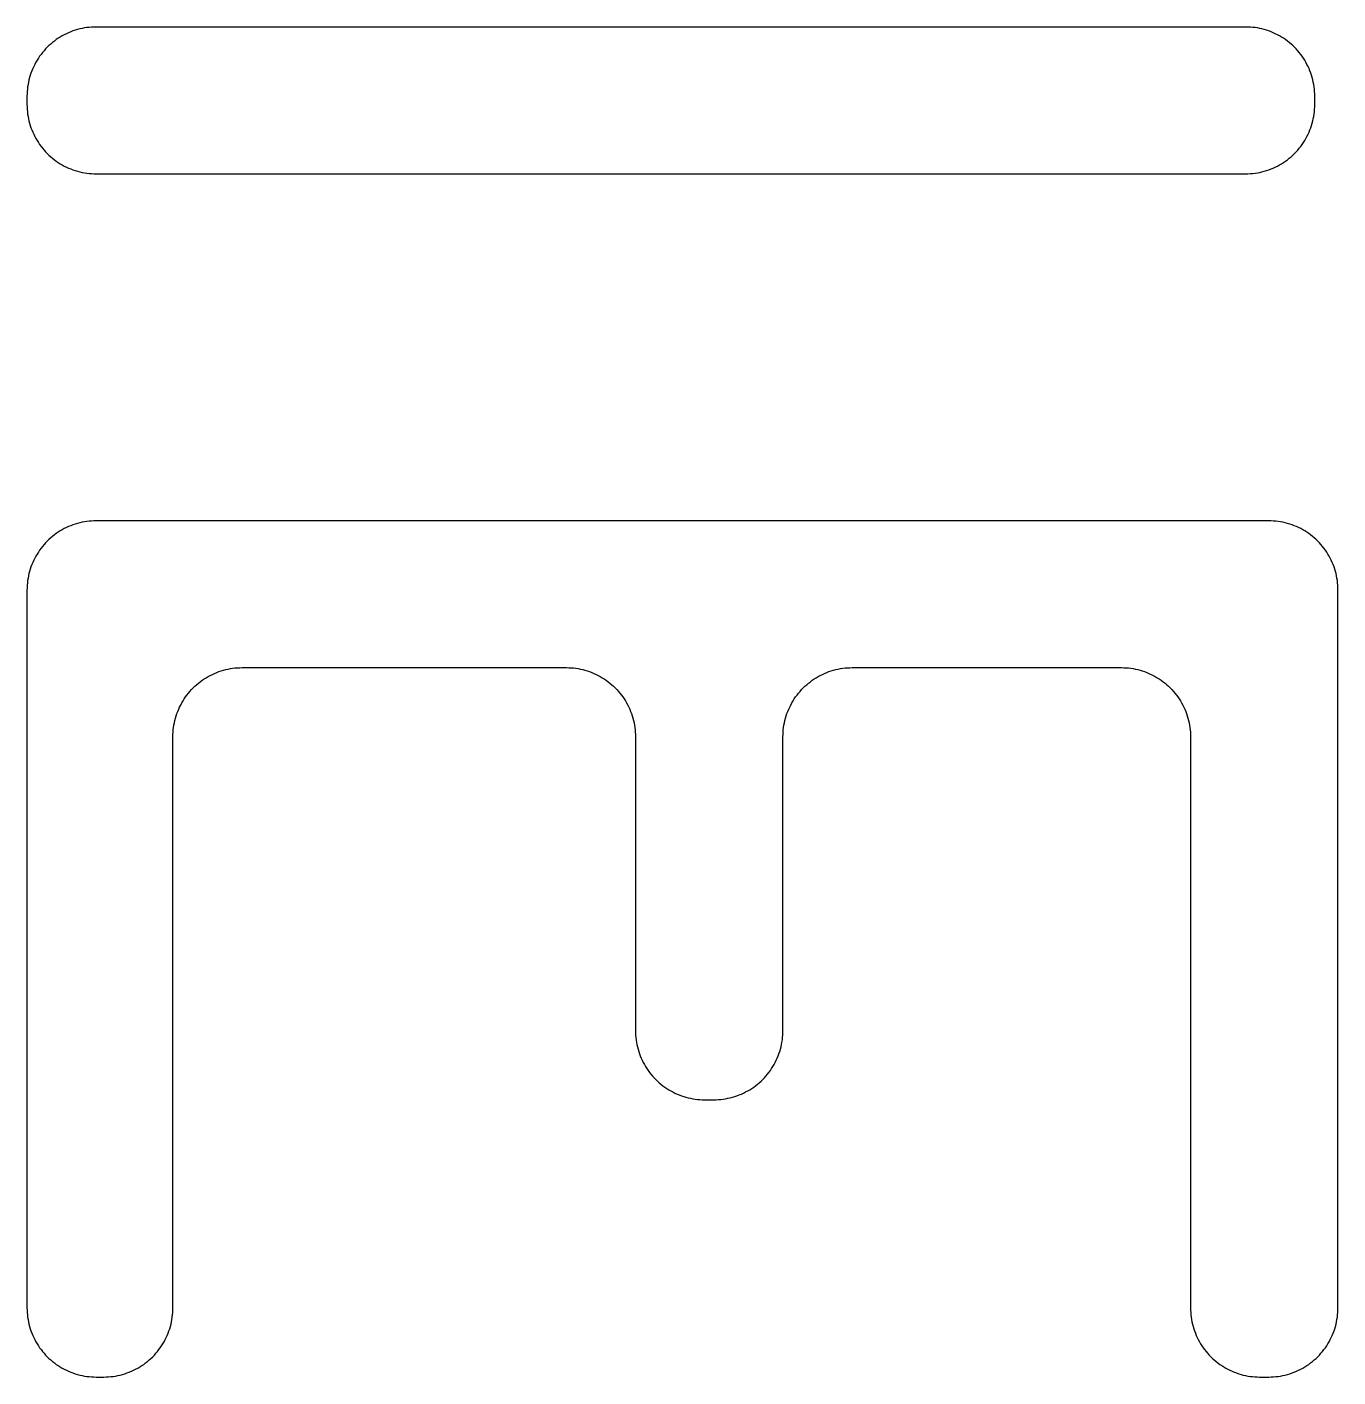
# Model space of a CAD drawing. Header units: millimetres. Extents: x 1287 to 5317, y -239 to 2577.
# Drawn here: x 3346.91 to 3372.66, y 764.69 to 791.2 of the extents above; entities that cross this region are included whole.
import ezdxf

# ---------------------------------------------------------------- set-up
doc = ezdxf.new("R2010")
doc.units = ezdxf.units.MM
doc.header["$MEASUREMENT"] = 0
doc.layers.add('Utwórz2D linie widoczne', color=7, linetype='Continuous', true_color=0x000000)

msp = doc.modelspace()

# ---------------------------------------------------------------- linework, layer by layer
at = {"layer": 'Utwórz2D linie widoczne'}
for p, q in [((3347.642, 791.049), (3347.602, 791.027)), ((3347.684, 791.07), (3347.642, 791.049)), ((3347.726, 791.089), (3347.684, 791.07)), ((3347.769, 791.107), (3347.726, 791.089)), ((3347.812, 791.123), (3347.769, 791.107)), ((3347.856, 791.138), (3347.812, 791.123)), ((3347.901, 791.151), (3347.856, 791.138)), ((3347.946, 791.163), (3347.901, 791.151)), ((3347.991, 791.173), (3347.946, 791.163)), ((3348.036, 791.182), (3347.991, 791.173)), ((3348.082, 791.189), (3348.036, 791.182)), ((3348.128, 791.194), (3348.082, 791.189)), ((3348.175, 791.198), (3348.128, 791.194)), ((3348.221, 791.201), (3348.175, 791.198)), ((3348.267, 791.201), (3348.221, 791.201)), ((3370.847, 791.201), (3348.267, 791.201)), ((3370.894, 791.201), (3370.847, 791.201)), ((3370.94, 791.198), (3370.894, 791.201)), ((3370.986, 791.194), (3370.94, 791.198)), ((3371.032, 791.189), (3370.986, 791.194)), ((3371.078, 791.182), (3371.032, 791.189)), ((3371.124, 791.173), (3371.078, 791.182)), ((3371.169, 791.163), (3371.124, 791.173)), ((3371.214, 791.151), (3371.169, 791.163)), ((3371.258, 791.138), (3371.214, 791.151)), ((3371.302, 791.123), (3371.258, 791.138)), ((3371.346, 791.107), (3371.302, 791.123)), ((3371.389, 791.089), (3371.346, 791.107)), ((3371.431, 791.07), (3371.389, 791.089)), ((3371.472, 791.049), (3371.431, 791.07)), ((3371.513, 791.027), (3371.472, 791.049)), ((3347.275, 790.77), (3347.244, 790.736)), ((3347.307, 790.804), (3347.275, 790.77)), ((3347.34, 790.836), (3347.307, 790.804)), ((3347.375, 790.867), (3347.34, 790.836)), ((3347.41, 790.897), (3347.375, 790.867)), ((3347.447, 790.925), (3347.41, 790.897)), ((3347.484, 790.953), (3347.447, 790.925)), ((3347.522, 790.979), (3347.484, 790.953)), ((3347.562, 791.004), (3347.522, 790.979)), ((3347.602, 791.027), (3347.562, 791.004)), ((3371.553, 791.004), (3371.513, 791.027)), ((3371.592, 790.979), (3371.553, 791.004)), ((3371.631, 790.953), (3371.592, 790.979)), ((3371.668, 790.925), (3371.631, 790.953)), ((3371.705, 790.897), (3371.668, 790.925)), ((3371.74, 790.867), (3371.705, 790.897)), ((3371.774, 790.836), (3371.74, 790.867)), ((3371.808, 790.804), (3371.774, 790.836)), ((3371.84, 790.77), (3371.808, 790.804)), ((3371.871, 790.736), (3371.84, 790.77)), ((3347.083, 790.509), (3347.061, 790.468)), ((3347.107, 790.549), (3347.083, 790.509)), ((3347.132, 790.588), (3347.107, 790.549)), ((3347.158, 790.627), (3347.132, 790.588)), ((3347.185, 790.664), (3347.158, 790.627)), ((3347.214, 790.7), (3347.185, 790.664)), ((3347.244, 790.736), (3347.214, 790.7)), ((3371.901, 790.7), (3371.871, 790.736)), ((3371.93, 790.664), (3371.901, 790.7)), ((3371.957, 790.627), (3371.93, 790.664)), ((3371.983, 790.588), (3371.957, 790.627)), ((3372.008, 790.549), (3371.983, 790.588)), ((3372.031, 790.509), (3372.008, 790.549)), ((3372.053, 790.468), (3372.031, 790.509)), ((3346.973, 790.254), (3346.959, 790.21)), ((3346.987, 790.298), (3346.973, 790.254)), ((3347.004, 790.342), (3346.987, 790.298)), ((3347.021, 790.384), (3347.004, 790.342)), ((3347.041, 790.427), (3347.021, 790.384)), ((3347.061, 790.468), (3347.041, 790.427)), ((3372.074, 790.427), (3372.053, 790.468)), ((3372.093, 790.384), (3372.074, 790.427)), ((3372.111, 790.342), (3372.093, 790.384)), ((3372.127, 790.298), (3372.111, 790.342)), ((3372.142, 790.254), (3372.127, 790.298)), ((3372.155, 790.21), (3372.142, 790.254)), ((3346.916, 789.982), (3346.912, 789.936)), ((3346.922, 790.028), (3346.916, 789.982)), ((3346.929, 790.074), (3346.922, 790.028)), ((3346.937, 790.12), (3346.929, 790.074)), ((3346.948, 790.165), (3346.937, 790.12)), ((3346.959, 790.21), (3346.948, 790.165)), ((3372.167, 790.165), (3372.155, 790.21)), ((3372.177, 790.12), (3372.167, 790.165)), ((3372.186, 790.074), (3372.177, 790.12)), ((3372.193, 790.028), (3372.186, 790.074)), ((3372.198, 789.982), (3372.193, 790.028)), ((3372.202, 789.936), (3372.198, 789.982)), ((3346.91, 789.89), (3346.909, 789.843)), ((3346.909, 789.843), (3346.909, 789.677)), ((3346.912, 789.936), (3346.91, 789.89)), ((3372.205, 789.89), (3372.202, 789.936)), ((3372.206, 789.843), (3372.205, 789.89)), ((3372.206, 789.677), (3372.206, 789.843)), ((3346.909, 789.677), (3346.91, 789.631)), ((3346.91, 789.631), (3346.912, 789.584)), ((3346.912, 789.584), (3346.916, 789.538)), ((3346.916, 789.538), (3346.922, 789.492)), ((3346.922, 789.492), (3346.929, 789.446)), ((3346.929, 789.446), (3346.937, 789.401)), ((3372.177, 789.401), (3372.186, 789.446)), ((3372.186, 789.446), (3372.193, 789.492)), ((3372.193, 789.492), (3372.198, 789.538)), ((3372.198, 789.538), (3372.202, 789.584)), ((3372.202, 789.584), (3372.205, 789.631)), ((3372.205, 789.631), (3372.206, 789.677)), ((3346.937, 789.401), (3346.948, 789.356)), ((3346.948, 789.356), (3346.959, 789.311)), ((3346.959, 789.311), (3346.973, 789.266)), ((3346.973, 789.266), (3346.987, 789.222)), ((3346.987, 789.222), (3347.004, 789.179)), ((3347.004, 789.179), (3347.021, 789.136)), ((3372.093, 789.136), (3372.111, 789.179)), ((3372.111, 789.179), (3372.127, 789.222)), ((3372.127, 789.222), (3372.142, 789.266)), ((3372.142, 789.266), (3372.155, 789.311)), ((3372.155, 789.311), (3372.167, 789.356)), ((3372.167, 789.356), (3372.177, 789.401)), ((3347.021, 789.136), (3347.041, 789.094)), ((3347.041, 789.094), (3347.061, 789.052)), ((3347.061, 789.052), (3347.083, 789.012)), ((3347.083, 789.012), (3347.107, 788.971)), ((3347.107, 788.971), (3347.132, 788.932)), ((3347.132, 788.932), (3347.158, 788.894)), ((3371.957, 788.894), (3371.983, 788.932)), ((3371.983, 788.932), (3372.008, 788.971)), ((3372.008, 788.971), (3372.031, 789.012)), ((3372.031, 789.012), (3372.053, 789.052)), ((3372.053, 789.052), (3372.074, 789.094)), ((3372.074, 789.094), (3372.093, 789.136)), ((3347.158, 788.894), (3347.185, 788.857)), ((3347.185, 788.857), (3347.214, 788.82)), ((3347.214, 788.82), (3347.244, 788.785)), ((3347.244, 788.785), (3347.275, 788.75)), ((3347.275, 788.75), (3347.307, 788.717)), ((3347.307, 788.717), (3347.34, 788.685)), ((3347.34, 788.685), (3347.375, 788.653)), ((3347.375, 788.653), (3347.41, 788.624)), ((3371.705, 788.624), (3371.74, 788.653)), ((3371.74, 788.653), (3371.774, 788.685)), ((3371.774, 788.685), (3371.808, 788.717)), ((3371.808, 788.717), (3371.84, 788.75)), ((3371.84, 788.75), (3371.871, 788.785)), ((3371.871, 788.785), (3371.901, 788.82)), ((3371.901, 788.82), (3371.93, 788.857)), ((3371.93, 788.857), (3371.957, 788.894)), ((3347.41, 788.624), (3347.447, 788.595)), ((3347.447, 788.595), (3347.484, 788.568)), ((3347.484, 788.568), (3347.522, 788.541)), ((3347.522, 788.541), (3347.562, 788.517)), ((3347.562, 788.517), (3347.602, 788.493)), ((3347.602, 788.493), (3347.642, 788.471)), ((3347.642, 788.471), (3347.684, 788.451)), ((3347.684, 788.451), (3347.726, 788.431)), ((3347.726, 788.431), (3347.769, 788.414)), ((3347.769, 788.414), (3347.812, 788.397)), ((3347.812, 788.397), (3347.856, 788.383)), ((3347.856, 788.383), (3347.901, 788.369)), ((3371.214, 788.369), (3371.258, 788.383)), ((3371.258, 788.383), (3371.302, 788.397)), ((3371.302, 788.397), (3371.346, 788.414)), ((3371.346, 788.414), (3371.389, 788.431)), ((3371.389, 788.431), (3371.431, 788.451)), ((3371.431, 788.451), (3371.472, 788.471)), ((3371.472, 788.471), (3371.513, 788.493)), ((3371.513, 788.493), (3371.553, 788.517)), ((3371.553, 788.517), (3371.592, 788.541)), ((3371.592, 788.541), (3371.631, 788.568)), ((3371.631, 788.568), (3371.668, 788.595)), ((3371.668, 788.595), (3371.705, 788.624)), ((3347.901, 788.369), (3347.946, 788.358)), ((3347.946, 788.358), (3347.991, 788.347)), ((3347.991, 788.347), (3348.036, 788.339)), ((3348.036, 788.339), (3348.082, 788.332)), ((3348.082, 788.332), (3348.128, 788.326)), ((3348.128, 788.326), (3348.175, 788.322)), ((3348.175, 788.322), (3348.221, 788.32)), ((3348.221, 788.32), (3348.267, 788.319)), ((3348.267, 788.319), (3370.847, 788.319)), ((3370.847, 788.319), (3370.894, 788.32)), ((3370.894, 788.32), (3370.94, 788.322)), ((3370.94, 788.322), (3370.986, 788.326)), ((3370.986, 788.326), (3371.032, 788.332)), ((3371.032, 788.332), (3371.078, 788.339)), ((3371.078, 788.339), (3371.124, 788.347)), ((3371.124, 788.347), (3371.169, 788.358)), ((3371.169, 788.358), (3371.214, 788.369)), ((3348.082, 781.491), (3348.036, 781.484)), ((3348.128, 781.497), (3348.082, 781.491)), ((3348.175, 781.501), (3348.128, 781.497)), ((3348.221, 781.503), (3348.175, 781.501)), ((3348.267, 781.504), (3348.221, 781.503)), ((3371.304, 781.504), (3348.267, 781.504)), ((3371.35, 781.503), (3371.304, 781.504)), ((3371.397, 781.501), (3371.35, 781.503)), ((3371.443, 781.497), (3371.397, 781.501)), ((3371.489, 781.491), (3371.443, 781.497)), ((3371.535, 781.484), (3371.489, 781.491)), ((3347.447, 781.228), (3347.41, 781.199)), ((3347.484, 781.255), (3347.447, 781.228)), ((3347.522, 781.282), (3347.484, 781.255)), ((3347.562, 781.306), (3347.522, 781.282)), ((3347.602, 781.33), (3347.562, 781.306)), ((3347.642, 781.352), (3347.602, 781.33)), ((3347.684, 781.372), (3347.642, 781.352)), ((3347.726, 781.392), (3347.684, 781.372)), ((3347.769, 781.409), (3347.726, 781.392)), ((3347.812, 781.426), (3347.769, 781.409)), ((3347.856, 781.44), (3347.812, 781.426)), ((3347.901, 781.454), (3347.856, 781.44)), ((3347.946, 781.465), (3347.901, 781.454)), ((3347.991, 781.476), (3347.946, 781.465)), ((3348.036, 781.484), (3347.991, 781.476)), ((3371.58, 781.476), (3371.535, 781.484)), ((3371.626, 781.465), (3371.58, 781.476)), ((3371.67, 781.454), (3371.626, 781.465)), ((3371.715, 781.44), (3371.67, 781.454)), ((3371.759, 781.426), (3371.715, 781.44)), ((3371.802, 781.409), (3371.759, 781.426)), ((3371.845, 781.392), (3371.802, 781.409)), ((3371.887, 781.372), (3371.845, 781.392)), ((3371.929, 781.352), (3371.887, 781.372)), ((3371.97, 781.33), (3371.929, 781.352)), ((3372.01, 781.306), (3371.97, 781.33)), ((3372.049, 781.282), (3372.01, 781.306)), ((3372.087, 781.255), (3372.049, 781.282)), ((3372.125, 781.228), (3372.087, 781.255)), ((3372.161, 781.199), (3372.125, 781.228)), ((3347.185, 780.967), (3347.158, 780.929)), ((3347.214, 781.003), (3347.185, 780.967)), ((3347.244, 781.038), (3347.214, 781.003)), ((3347.275, 781.073), (3347.244, 781.038)), ((3347.307, 781.106), (3347.275, 781.073)), ((3347.34, 781.138), (3347.307, 781.106)), ((3347.375, 781.17), (3347.34, 781.138)), ((3347.41, 781.199), (3347.375, 781.17)), ((3372.197, 781.17), (3372.161, 781.199)), ((3372.231, 781.138), (3372.197, 781.17)), ((3372.264, 781.106), (3372.231, 781.138)), ((3372.297, 781.073), (3372.264, 781.106)), ((3372.328, 781.038), (3372.297, 781.073)), ((3372.358, 781.003), (3372.328, 781.038)), ((3372.386, 780.967), (3372.358, 781.003)), ((3372.414, 780.929), (3372.386, 780.967)), ((3347.041, 780.729), (3347.021, 780.687)), ((3347.061, 780.771), (3347.041, 780.729)), ((3347.083, 780.812), (3347.061, 780.771)), ((3347.107, 780.852), (3347.083, 780.812)), ((3347.132, 780.891), (3347.107, 780.852)), ((3347.158, 780.929), (3347.132, 780.891)), ((3372.44, 780.891), (3372.414, 780.929)), ((3372.464, 780.852), (3372.44, 780.891)), ((3372.488, 780.812), (3372.464, 780.852)), ((3372.51, 780.771), (3372.488, 780.812)), ((3372.531, 780.729), (3372.51, 780.771)), ((3372.55, 780.687), (3372.531, 780.729)), ((3346.948, 780.467), (3346.937, 780.422)), ((3346.959, 780.512), (3346.948, 780.467)), ((3346.973, 780.557), (3346.959, 780.512)), ((3346.987, 780.601), (3346.973, 780.557)), ((3347.004, 780.644), (3346.987, 780.601)), ((3347.021, 780.687), (3347.004, 780.644)), ((3372.568, 780.644), (3372.55, 780.687)), ((3372.584, 780.601), (3372.568, 780.644)), ((3372.599, 780.557), (3372.584, 780.601)), ((3372.612, 780.512), (3372.599, 780.557)), ((3372.624, 780.467), (3372.612, 780.512)), ((3372.634, 780.422), (3372.624, 780.467)), ((3346.91, 780.192), (3346.909, 780.146)), ((3346.912, 780.239), (3346.91, 780.192)), ((3346.916, 780.285), (3346.912, 780.239)), ((3346.922, 780.331), (3346.916, 780.285)), ((3346.929, 780.377), (3346.922, 780.331)), ((3346.937, 780.422), (3346.929, 780.377)), ((3372.642, 780.377), (3372.634, 780.422)), ((3372.65, 780.331), (3372.642, 780.377)), ((3372.655, 780.285), (3372.65, 780.331)), ((3372.659, 780.239), (3372.655, 780.285)), ((3372.661, 780.192), (3372.659, 780.239)), ((3372.662, 780.146), (3372.661, 780.192)), ((3346.909, 780.146), (3346.909, 766.051)), ((3372.662, 766.051), (3372.662, 780.146)), ((3350.723, 778.558), (3350.768, 778.571)), ((3350.768, 778.571), (3350.813, 778.583)), ((3350.813, 778.583), (3350.858, 778.593)), ((3350.858, 778.593), (3350.904, 778.602)), ((3350.904, 778.602), (3350.949, 778.609)), ((3350.949, 778.609), (3350.995, 778.615)), ((3350.995, 778.615), (3351.042, 778.618)), ((3351.042, 778.618), (3351.088, 778.621)), ((3351.088, 778.621), (3351.134, 778.622)), ((3351.134, 778.622), (3357.504, 778.622)), ((3357.504, 778.622), (3357.55, 778.621)), ((3357.55, 778.621), (3357.596, 778.618)), ((3357.596, 778.618), (3357.643, 778.615)), ((3357.643, 778.615), (3357.689, 778.609)), ((3357.689, 778.609), (3357.734, 778.602)), ((3357.734, 778.602), (3357.78, 778.593)), ((3357.78, 778.593), (3357.825, 778.583)), ((3357.825, 778.583), (3357.87, 778.571)), ((3357.87, 778.571), (3357.915, 778.558)), ((3362.706, 778.558), (3362.751, 778.571)), ((3362.751, 778.571), (3362.796, 778.583)), ((3362.796, 778.583), (3362.841, 778.593)), ((3362.841, 778.593), (3362.887, 778.602)), ((3362.887, 778.602), (3362.932, 778.609)), ((3362.932, 778.609), (3362.978, 778.615)), ((3362.978, 778.615), (3363.025, 778.618)), ((3363.025, 778.618), (3363.071, 778.621)), ((3363.071, 778.621), (3363.117, 778.622)), ((3363.117, 778.622), (3368.407, 778.622)), ((3368.407, 778.622), (3368.453, 778.621)), ((3368.453, 778.621), (3368.499, 778.618)), ((3368.499, 778.618), (3368.546, 778.615)), ((3368.546, 778.615), (3368.592, 778.609)), ((3368.592, 778.609), (3368.638, 778.602)), ((3368.638, 778.602), (3368.683, 778.593)), ((3368.683, 778.593), (3368.728, 778.583)), ((3368.728, 778.583), (3368.773, 778.571)), ((3368.773, 778.571), (3368.818, 778.558)), ((3350.242, 778.287), (3350.277, 778.317)), ((3350.277, 778.317), (3350.314, 778.346)), ((3350.314, 778.346), (3350.351, 778.373)), ((3350.351, 778.373), (3350.389, 778.399)), ((3350.389, 778.399), (3350.429, 778.424)), ((3350.429, 778.424), (3350.469, 778.447)), ((3350.469, 778.447), (3350.509, 778.469)), ((3350.509, 778.469), (3350.551, 778.49)), ((3350.551, 778.49), (3350.593, 778.509)), ((3350.593, 778.509), (3350.636, 778.527)), ((3350.636, 778.527), (3350.679, 778.543)), ((3350.679, 778.543), (3350.723, 778.558)), ((3357.915, 778.558), (3357.959, 778.543)), ((3357.959, 778.543), (3358.002, 778.527)), ((3358.002, 778.527), (3358.045, 778.509)), ((3358.045, 778.509), (3358.087, 778.49)), ((3358.087, 778.49), (3358.129, 778.469)), ((3358.129, 778.469), (3358.169, 778.447)), ((3358.169, 778.447), (3358.209, 778.424)), ((3358.209, 778.424), (3358.249, 778.399)), ((3358.249, 778.399), (3358.287, 778.373)), ((3358.287, 778.373), (3358.324, 778.346)), ((3358.324, 778.346), (3358.361, 778.317)), ((3358.361, 778.317), (3358.396, 778.287)), ((3362.225, 778.287), (3362.26, 778.317)), ((3362.26, 778.317), (3362.297, 778.346)), ((3362.297, 778.346), (3362.334, 778.373)), ((3362.334, 778.373), (3362.372, 778.399)), ((3362.372, 778.399), (3362.412, 778.424)), ((3362.412, 778.424), (3362.452, 778.447)), ((3362.452, 778.447), (3362.492, 778.469)), ((3362.492, 778.469), (3362.534, 778.49)), ((3362.534, 778.49), (3362.576, 778.509)), ((3362.576, 778.509), (3362.619, 778.527)), ((3362.619, 778.527), (3362.662, 778.543)), ((3362.662, 778.543), (3362.706, 778.558)), ((3368.818, 778.558), (3368.862, 778.543)), ((3368.862, 778.543), (3368.905, 778.527)), ((3368.905, 778.527), (3368.948, 778.509)), ((3368.948, 778.509), (3368.99, 778.49)), ((3368.99, 778.49), (3369.032, 778.469)), ((3369.032, 778.469), (3369.072, 778.447)), ((3369.072, 778.447), (3369.112, 778.424)), ((3369.112, 778.424), (3369.152, 778.399)), ((3369.152, 778.399), (3369.19, 778.373)), ((3369.19, 778.373), (3369.227, 778.346)), ((3369.227, 778.346), (3369.264, 778.317)), ((3369.264, 778.317), (3369.299, 778.287)), ((3349.999, 778.008), (3350.025, 778.047)), ((3350.025, 778.047), (3350.052, 778.084)), ((3350.052, 778.084), (3350.081, 778.121)), ((3350.081, 778.121), (3350.111, 778.156)), ((3350.111, 778.156), (3350.142, 778.19)), ((3350.142, 778.19), (3350.174, 778.224)), ((3350.174, 778.224), (3350.207, 778.256)), ((3350.207, 778.256), (3350.242, 778.287)), ((3358.396, 778.287), (3358.431, 778.256)), ((3358.431, 778.256), (3358.464, 778.224)), ((3358.464, 778.224), (3358.496, 778.19)), ((3358.496, 778.19), (3358.527, 778.156)), ((3358.527, 778.156), (3358.557, 778.121)), ((3358.557, 778.121), (3358.586, 778.084)), ((3358.586, 778.084), (3358.613, 778.047)), ((3358.613, 778.047), (3358.639, 778.008)), ((3361.982, 778.008), (3362.008, 778.047)), ((3362.008, 778.047), (3362.035, 778.084)), ((3362.035, 778.084), (3362.064, 778.121)), ((3362.064, 778.121), (3362.094, 778.156)), ((3362.094, 778.156), (3362.125, 778.19)), ((3362.125, 778.19), (3362.157, 778.224)), ((3362.157, 778.224), (3362.19, 778.256)), ((3362.19, 778.256), (3362.225, 778.287)), ((3369.299, 778.287), (3369.334, 778.256)), ((3369.334, 778.256), (3369.367, 778.224)), ((3369.367, 778.224), (3369.399, 778.19)), ((3369.399, 778.19), (3369.43, 778.156)), ((3369.43, 778.156), (3369.46, 778.121)), ((3369.46, 778.121), (3369.489, 778.084)), ((3369.489, 778.084), (3369.516, 778.047)), ((3369.516, 778.047), (3369.542, 778.008)), ((3349.871, 777.762), (3349.889, 777.805)), ((3349.889, 777.805), (3349.908, 777.847)), ((3349.908, 777.847), (3349.928, 777.888)), ((3349.928, 777.888), (3349.95, 777.929)), ((3349.95, 777.929), (3349.974, 777.969)), ((3349.974, 777.969), (3349.999, 778.008)), ((3358.639, 778.008), (3358.664, 777.969)), ((3358.664, 777.969), (3358.688, 777.929)), ((3358.688, 777.929), (3358.71, 777.888)), ((3358.71, 777.888), (3358.73, 777.847)), ((3358.73, 777.847), (3358.749, 777.805)), ((3358.749, 777.805), (3358.767, 777.762)), ((3361.854, 777.762), (3361.872, 777.805)), ((3361.872, 777.805), (3361.891, 777.847)), ((3361.891, 777.847), (3361.911, 777.888)), ((3361.911, 777.888), (3361.933, 777.929)), ((3361.933, 777.929), (3361.957, 777.969)), ((3361.957, 777.969), (3361.982, 778.008)), ((3369.542, 778.008), (3369.567, 777.969)), ((3369.567, 777.969), (3369.591, 777.929)), ((3369.591, 777.929), (3369.613, 777.888)), ((3369.613, 777.888), (3369.633, 777.847)), ((3369.633, 777.847), (3369.652, 777.805)), ((3369.652, 777.805), (3369.67, 777.762)), ((3349.796, 777.494), (3349.805, 777.54)), ((3349.805, 777.54), (3349.815, 777.585)), ((3349.815, 777.585), (3349.827, 777.63)), ((3349.827, 777.63), (3349.84, 777.674)), ((3349.84, 777.674), (3349.855, 777.718)), ((3349.855, 777.718), (3349.871, 777.762)), ((3358.767, 777.762), (3358.783, 777.718)), ((3358.783, 777.718), (3358.798, 777.674)), ((3358.798, 777.674), (3358.812, 777.63)), ((3358.812, 777.63), (3358.823, 777.585)), ((3358.823, 777.585), (3358.833, 777.54)), ((3358.833, 777.54), (3358.842, 777.494)), ((3361.779, 777.494), (3361.788, 777.54)), ((3361.788, 777.54), (3361.798, 777.585)), ((3361.798, 777.585), (3361.81, 777.63)), ((3361.81, 777.63), (3361.823, 777.674)), ((3361.823, 777.674), (3361.838, 777.718)), ((3361.838, 777.718), (3361.854, 777.762)), ((3369.67, 777.762), (3369.686, 777.718)), ((3369.686, 777.718), (3369.701, 777.674)), ((3369.701, 777.674), (3369.715, 777.63)), ((3369.715, 777.63), (3369.726, 777.585)), ((3369.726, 777.585), (3369.737, 777.54)), ((3369.737, 777.54), (3369.745, 777.494)), ((3349.776, 777.263), (3349.777, 777.31)), ((3349.776, 766.051), (3349.776, 777.263)), ((3349.777, 777.31), (3349.779, 777.356)), ((3349.779, 777.356), (3349.783, 777.402)), ((3349.783, 777.402), (3349.789, 777.448)), ((3349.789, 777.448), (3349.796, 777.494)), ((3358.842, 777.494), (3358.849, 777.448)), ((3358.849, 777.448), (3358.855, 777.402)), ((3358.855, 777.402), (3358.859, 777.356)), ((3358.859, 777.356), (3358.861, 777.31)), ((3358.861, 777.31), (3358.862, 777.263)), ((3358.862, 777.263), (3358.862, 771.495)), ((3361.759, 777.263), (3361.76, 777.31)), ((3361.759, 771.495), (3361.759, 777.263)), ((3361.76, 777.31), (3361.762, 777.356)), ((3361.762, 777.356), (3361.766, 777.402)), ((3361.766, 777.402), (3361.772, 777.448)), ((3361.772, 777.448), (3361.779, 777.494)), ((3369.745, 777.494), (3369.752, 777.448)), ((3369.752, 777.448), (3369.758, 777.402)), ((3369.758, 777.402), (3369.762, 777.356)), ((3369.762, 777.356), (3369.764, 777.31)), ((3369.764, 777.31), (3369.765, 777.263)), ((3369.765, 777.263), (3369.765, 766.051)), ((3358.862, 771.495), (3358.863, 771.449)), ((3358.863, 771.449), (3358.865, 771.402)), ((3361.756, 771.402), (3361.758, 771.449)), ((3361.758, 771.449), (3361.759, 771.495)), ((3358.865, 771.402), (3358.869, 771.356)), ((3358.869, 771.356), (3358.875, 771.31)), ((3358.875, 771.31), (3358.882, 771.264)), ((3358.882, 771.264), (3358.89, 771.219)), ((3358.89, 771.219), (3358.9, 771.173)), ((3358.9, 771.173), (3358.912, 771.128)), ((3361.709, 771.128), (3361.721, 771.173)), ((3361.721, 771.173), (3361.731, 771.219)), ((3361.731, 771.219), (3361.739, 771.264)), ((3361.739, 771.264), (3361.747, 771.31)), ((3361.747, 771.31), (3361.752, 771.356)), ((3361.752, 771.356), (3361.756, 771.402)), ((3358.912, 771.128), (3358.926, 771.084)), ((3358.926, 771.084), (3358.94, 771.04)), ((3358.94, 771.04), (3358.957, 770.997)), ((3358.957, 770.997), (3358.974, 770.954)), ((3358.974, 770.954), (3358.994, 770.912)), ((3358.994, 770.912), (3359.014, 770.87)), ((3361.607, 770.87), (3361.628, 770.912)), ((3361.628, 770.912), (3361.647, 770.954)), ((3361.647, 770.954), (3361.664, 770.997)), ((3361.664, 770.997), (3361.681, 771.04)), ((3361.681, 771.04), (3361.696, 771.084)), ((3361.696, 771.084), (3361.709, 771.128)), ((3359.014, 770.87), (3359.036, 770.829)), ((3359.036, 770.829), (3359.06, 770.789)), ((3359.06, 770.789), (3359.084, 770.75)), ((3359.084, 770.75), (3359.11, 770.712)), ((3359.11, 770.712), (3359.138, 770.674)), ((3359.138, 770.674), (3359.166, 770.638)), ((3359.166, 770.638), (3359.196, 770.602)), ((3361.425, 770.602), (3361.455, 770.638)), ((3361.455, 770.638), (3361.483, 770.674)), ((3361.483, 770.674), (3361.511, 770.712)), ((3361.511, 770.712), (3361.537, 770.75)), ((3361.537, 770.75), (3361.561, 770.789)), ((3361.561, 770.789), (3361.585, 770.829)), ((3361.585, 770.829), (3361.607, 770.87)), ((3359.196, 770.602), (3359.227, 770.568)), ((3359.227, 770.568), (3359.26, 770.535)), ((3359.26, 770.535), (3359.293, 770.502)), ((3359.293, 770.502), (3359.327, 770.471)), ((3359.327, 770.471), (3359.363, 770.441)), ((3359.363, 770.441), (3359.399, 770.413)), ((3359.399, 770.413), (3359.437, 770.385)), ((3359.437, 770.385), (3359.475, 770.359)), ((3359.475, 770.359), (3359.514, 770.334)), ((3361.107, 770.334), (3361.146, 770.359)), ((3361.146, 770.359), (3361.184, 770.385)), ((3361.184, 770.385), (3361.222, 770.413)), ((3361.222, 770.413), (3361.258, 770.441)), ((3361.258, 770.441), (3361.294, 770.471)), ((3361.294, 770.471), (3361.328, 770.502)), ((3361.328, 770.502), (3361.361, 770.535)), ((3361.361, 770.535), (3361.394, 770.568)), ((3361.394, 770.568), (3361.425, 770.602)), ((3359.514, 770.334), (3359.554, 770.311)), ((3359.554, 770.311), (3359.595, 770.289)), ((3359.595, 770.289), (3359.637, 770.268)), ((3359.637, 770.268), (3359.679, 770.249)), ((3359.679, 770.249), (3359.722, 770.231)), ((3359.722, 770.231), (3359.765, 770.215)), ((3359.765, 770.215), (3359.809, 770.2)), ((3359.809, 770.2), (3359.854, 770.187)), ((3359.854, 770.187), (3359.898, 770.175)), ((3359.898, 770.175), (3359.944, 770.165)), ((3359.944, 770.165), (3359.989, 770.156)), ((3359.989, 770.156), (3360.035, 770.149)), ((3360.035, 770.149), (3360.081, 770.144)), ((3360.081, 770.144), (3360.127, 770.14)), ((3360.127, 770.14), (3360.174, 770.138)), ((3360.174, 770.138), (3360.22, 770.137)), ((3360.22, 770.137), (3360.401, 770.137)), ((3360.401, 770.137), (3360.447, 770.138)), ((3360.447, 770.138), (3360.494, 770.14)), ((3360.494, 770.14), (3360.54, 770.144)), ((3360.54, 770.144), (3360.586, 770.149)), ((3360.586, 770.149), (3360.632, 770.156)), ((3360.632, 770.156), (3360.677, 770.165)), ((3360.677, 770.165), (3360.723, 770.175)), ((3360.723, 770.175), (3360.767, 770.187)), ((3360.767, 770.187), (3360.812, 770.2)), ((3360.812, 770.2), (3360.856, 770.215)), ((3360.856, 770.215), (3360.899, 770.231)), ((3360.899, 770.231), (3360.942, 770.249)), ((3360.942, 770.249), (3360.984, 770.268)), ((3360.984, 770.268), (3361.026, 770.289)), ((3361.026, 770.289), (3361.067, 770.311)), ((3361.067, 770.311), (3361.107, 770.334)), ((3346.909, 766.051), (3346.91, 766.004)), ((3346.91, 766.004), (3346.912, 765.958)), ((3346.912, 765.958), (3346.916, 765.912)), ((3346.916, 765.912), (3346.922, 765.866)), ((3346.922, 765.866), (3346.929, 765.82)), ((3349.756, 765.82), (3349.764, 765.866)), ((3349.764, 765.866), (3349.769, 765.912)), ((3349.769, 765.912), (3349.773, 765.958)), ((3349.773, 765.958), (3349.775, 766.004)), ((3349.775, 766.004), (3349.776, 766.051)), ((3369.765, 766.051), (3369.766, 766.004)), ((3369.766, 766.004), (3369.768, 765.958)), ((3369.768, 765.958), (3369.772, 765.912)), ((3369.772, 765.912), (3369.778, 765.866)), ((3369.778, 765.866), (3369.785, 765.82)), ((3372.642, 765.82), (3372.65, 765.866)), ((3372.65, 765.866), (3372.655, 765.912)), ((3372.655, 765.912), (3372.659, 765.958)), ((3372.659, 765.958), (3372.661, 766.004)), ((3372.661, 766.004), (3372.662, 766.051)), ((3346.929, 765.82), (3346.937, 765.774)), ((3346.937, 765.774), (3346.948, 765.729)), ((3346.948, 765.729), (3346.959, 765.684)), ((3346.959, 765.684), (3346.973, 765.64)), ((3346.973, 765.64), (3346.987, 765.596)), ((3346.987, 765.596), (3347.004, 765.552)), ((3349.681, 765.552), (3349.698, 765.596)), ((3349.698, 765.596), (3349.713, 765.64)), ((3349.713, 765.64), (3349.726, 765.684)), ((3349.726, 765.684), (3349.738, 765.729)), ((3349.738, 765.729), (3349.748, 765.774)), ((3349.748, 765.774), (3349.756, 765.82)), ((3369.785, 765.82), (3369.793, 765.774)), ((3369.793, 765.774), (3369.804, 765.729)), ((3369.804, 765.729), (3369.815, 765.684)), ((3369.815, 765.684), (3369.829, 765.64)), ((3369.829, 765.64), (3369.843, 765.596)), ((3369.843, 765.596), (3369.86, 765.552)), ((3372.568, 765.552), (3372.584, 765.596)), ((3372.584, 765.596), (3372.599, 765.64)), ((3372.599, 765.64), (3372.612, 765.684)), ((3372.612, 765.684), (3372.624, 765.729)), ((3372.624, 765.729), (3372.634, 765.774)), ((3372.634, 765.774), (3372.642, 765.82)), ((3347.004, 765.552), (3347.021, 765.509)), ((3347.021, 765.509), (3347.041, 765.467)), ((3347.041, 765.467), (3347.061, 765.426)), ((3347.061, 765.426), (3347.083, 765.385)), ((3347.083, 765.385), (3347.107, 765.345)), ((3347.107, 765.345), (3347.132, 765.306)), ((3349.554, 765.306), (3349.578, 765.345)), ((3349.578, 765.345), (3349.602, 765.385)), ((3349.602, 765.385), (3349.624, 765.426)), ((3349.624, 765.426), (3349.645, 765.467)), ((3349.645, 765.467), (3349.664, 765.509)), ((3349.664, 765.509), (3349.681, 765.552)), ((3369.86, 765.552), (3369.877, 765.509)), ((3369.877, 765.509), (3369.897, 765.467)), ((3369.897, 765.467), (3369.917, 765.426)), ((3369.917, 765.426), (3369.939, 765.385)), ((3369.939, 765.385), (3369.963, 765.345)), ((3369.963, 765.345), (3369.987, 765.306)), ((3372.44, 765.306), (3372.464, 765.345)), ((3372.464, 765.345), (3372.488, 765.385)), ((3372.488, 765.385), (3372.51, 765.426)), ((3372.51, 765.426), (3372.531, 765.467)), ((3372.531, 765.467), (3372.55, 765.509)), ((3372.55, 765.509), (3372.568, 765.552)), ((3347.132, 765.306), (3347.158, 765.267)), ((3347.158, 765.267), (3347.185, 765.23)), ((3347.185, 765.23), (3347.214, 765.193)), ((3347.214, 765.193), (3347.244, 765.158)), ((3347.244, 765.158), (3347.275, 765.124)), ((3347.275, 765.124), (3347.307, 765.09)), ((3347.307, 765.09), (3347.34, 765.058)), ((3347.34, 765.058), (3347.375, 765.027)), ((3349.311, 765.027), (3349.345, 765.058)), ((3349.345, 765.058), (3349.378, 765.09)), ((3349.378, 765.09), (3349.411, 765.124)), ((3349.411, 765.124), (3349.442, 765.158)), ((3349.442, 765.158), (3349.472, 765.193)), ((3349.472, 765.193), (3349.5, 765.23)), ((3349.5, 765.23), (3349.528, 765.267)), ((3349.528, 765.267), (3349.554, 765.306)), ((3369.987, 765.306), (3370.014, 765.267)), ((3370.014, 765.267), (3370.041, 765.23)), ((3370.041, 765.23), (3370.07, 765.193)), ((3370.07, 765.193), (3370.099, 765.158)), ((3370.099, 765.158), (3370.13, 765.124)), ((3370.13, 765.124), (3370.163, 765.09)), ((3370.163, 765.09), (3370.196, 765.058)), ((3370.196, 765.058), (3370.23, 765.027)), ((3372.197, 765.027), (3372.231, 765.058)), ((3372.231, 765.058), (3372.264, 765.09)), ((3372.264, 765.09), (3372.297, 765.124)), ((3372.297, 765.124), (3372.328, 765.158)), ((3372.328, 765.158), (3372.358, 765.193)), ((3372.358, 765.193), (3372.386, 765.23)), ((3372.386, 765.23), (3372.414, 765.267)), ((3372.414, 765.267), (3372.44, 765.306)), ((3347.375, 765.027), (3347.41, 764.997)), ((3347.41, 764.997), (3347.447, 764.968)), ((3347.447, 764.968), (3347.484, 764.941)), ((3347.484, 764.941), (3347.522, 764.915)), ((3347.522, 764.915), (3347.562, 764.89)), ((3347.562, 764.89), (3347.602, 764.867)), ((3347.602, 764.867), (3347.642, 764.845)), ((3347.642, 764.845), (3347.684, 764.824)), ((3347.684, 764.824), (3347.726, 764.805)), ((3347.726, 764.805), (3347.769, 764.787)), ((3347.769, 764.787), (3347.812, 764.771)), ((3348.873, 764.771), (3348.916, 764.787)), ((3348.916, 764.787), (3348.959, 764.805)), ((3348.959, 764.805), (3349.001, 764.824)), ((3349.001, 764.824), (3349.043, 764.845)), ((3349.043, 764.845), (3349.084, 764.867)), ((3349.084, 764.867), (3349.124, 764.89)), ((3349.124, 764.89), (3349.163, 764.915)), ((3349.163, 764.915), (3349.201, 764.941)), ((3349.201, 764.941), (3349.239, 764.968)), ((3349.239, 764.968), (3349.275, 764.997)), ((3349.275, 764.997), (3349.311, 765.027)), ((3370.23, 765.027), (3370.266, 764.997)), ((3370.266, 764.997), (3370.302, 764.968)), ((3370.302, 764.968), (3370.34, 764.941)), ((3370.34, 764.941), (3370.378, 764.915)), ((3370.378, 764.915), (3370.417, 764.89)), ((3370.417, 764.89), (3370.457, 764.867)), ((3370.457, 764.867), (3370.498, 764.845)), ((3370.498, 764.845), (3370.54, 764.824)), ((3370.54, 764.824), (3370.582, 764.805)), ((3370.582, 764.805), (3370.625, 764.787)), ((3370.625, 764.787), (3370.668, 764.771)), ((3371.759, 764.771), (3371.802, 764.787)), ((3371.802, 764.787), (3371.845, 764.805)), ((3371.845, 764.805), (3371.887, 764.824)), ((3371.887, 764.824), (3371.929, 764.845)), ((3371.929, 764.845), (3371.97, 764.867)), ((3371.97, 764.867), (3372.01, 764.89)), ((3372.01, 764.89), (3372.049, 764.915)), ((3372.049, 764.915), (3372.087, 764.941)), ((3372.087, 764.941), (3372.125, 764.968)), ((3372.125, 764.968), (3372.161, 764.997)), ((3372.161, 764.997), (3372.197, 765.027)), ((3347.812, 764.771), (3347.856, 764.756)), ((3347.856, 764.756), (3347.901, 764.743)), ((3347.901, 764.743), (3347.946, 764.731)), ((3347.946, 764.731), (3347.991, 764.721)), ((3347.991, 764.721), (3348.036, 764.712)), ((3348.036, 764.712), (3348.082, 764.705)), ((3348.082, 764.705), (3348.128, 764.7)), ((3348.128, 764.7), (3348.175, 764.696)), ((3348.175, 764.696), (3348.221, 764.693)), ((3348.221, 764.693), (3348.267, 764.692)), ((3348.267, 764.692), (3348.418, 764.692)), ((3348.418, 764.692), (3348.464, 764.693)), ((3348.464, 764.693), (3348.511, 764.696)), ((3348.511, 764.696), (3348.557, 764.7)), ((3348.557, 764.7), (3348.603, 764.705)), ((3348.603, 764.705), (3348.649, 764.712)), ((3348.649, 764.712), (3348.694, 764.721)), ((3348.694, 764.721), (3348.74, 764.731)), ((3348.74, 764.731), (3348.784, 764.743)), ((3348.784, 764.743), (3348.829, 764.756)), ((3348.829, 764.756), (3348.873, 764.771)), ((3370.668, 764.771), (3370.712, 764.756)), ((3370.712, 764.756), (3370.757, 764.743)), ((3370.757, 764.743), (3370.802, 764.731)), ((3370.802, 764.731), (3370.847, 764.721)), ((3370.847, 764.721), (3370.892, 764.712)), ((3370.892, 764.712), (3370.938, 764.705)), ((3370.938, 764.705), (3370.984, 764.7)), ((3370.984, 764.7), (3371.03, 764.696)), ((3371.03, 764.696), (3371.077, 764.693)), ((3371.077, 764.693), (3371.123, 764.692)), ((3371.123, 764.692), (3371.304, 764.692)), ((3371.304, 764.692), (3371.35, 764.693)), ((3371.35, 764.693), (3371.397, 764.696)), ((3371.397, 764.696), (3371.443, 764.7)), ((3371.443, 764.7), (3371.489, 764.705)), ((3371.489, 764.705), (3371.535, 764.712)), ((3371.535, 764.712), (3371.58, 764.721)), ((3371.58, 764.721), (3371.626, 764.731)), ((3371.626, 764.731), (3371.67, 764.743)), ((3371.67, 764.743), (3371.715, 764.756)), ((3371.715, 764.756), (3371.759, 764.771))]:
    msp.add_line(p, q, dxfattribs=at)

doc.saveas('drawing.dxf')
